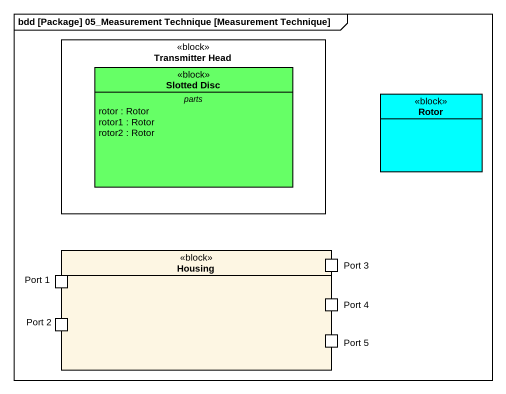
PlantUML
@startuml
mainframe bdd [Package] 05_Measurement Technique [Measurement Technique]
allowmixing
hide circle
hide empty members
rectangle "Transmitter Head" as Transmitter_Head <<block>> {
  class "Slotted Disc" as Slotted_Disc <<block>> #66FF66 {
    -- parts --
    rotor : Rotor
    rotor1 : Rotor
    rotor2 : Rotor
  }
}
class Rotor <<block>> #00FFFF
rectangle Housing <<block>> {
  port "Port 1" as Port_1
  port "Port 3" as Port_3
  port "Port 2" as Port_2
  port "Port 4" as Port_4
  port "Port 5" as Port_5
}
@enduml
